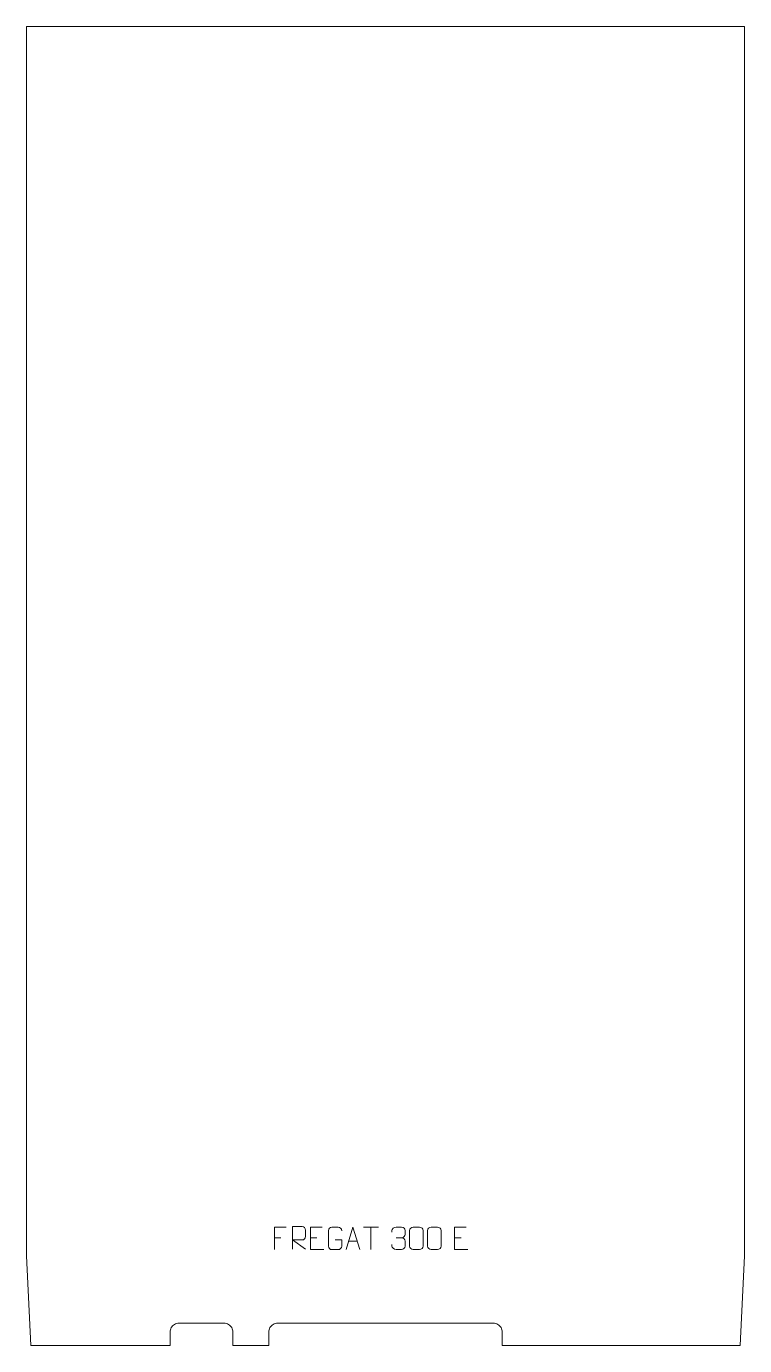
# Model space of a CAD drawing. Header units: millimetres. Extents: x -400 to 400, y -1095 to 375.
import ezdxf

# ---------------------------------------------------------------- set-up
doc = ezdxf.new("R2010")
doc.units = ezdxf.units.MM
doc.header["$MEASUREMENT"] = 0
doc.layers.add('layer 1', color=7, linetype='Continuous')

msp = doc.modelspace()

# ---------------------------------------------------------------- linework, layer by layer
at = {"layer": 'layer 1', "color": 242, "lineweight": 9}
msp.add_open_spline([(-232.5881, -1070.3404), (-232.5881, -1070.3404), (-233.8273, -1070.7603), (-233.8273, -1070.7603), (-233.8273, -1070.7603), (-233.8273, -1070.7603), (-234.9996, -1071.3395), (-234.9996, -1071.3395), (-234.9996, -1071.3395), (-234.9996, -1071.3395), (-236.0879, -1072.0656), (-236.0879, -1072.0656), (-236.0879, -1072.0656), (-236.0879, -1072.0656), (-237.0709, -1072.9287), (-237.0709, -1072.9287), (-237.0709, -1072.9287), (-237.0709, -1072.9287), (-237.933, -1073.9119), (-237.933, -1073.9119), (-237.933, -1073.9119), (-237.933, -1073.9119), (-238.6601, -1074.9987), (-238.6601, -1074.9987), (-238.6601, -1074.9987), (-238.6601, -1074.9987), (-239.2384, -1076.1726), (-239.2384, -1076.1726), (-239.2384, -1076.1726), (-239.2384, -1076.1726), (-239.6595, -1077.4118), (-239.6595, -1077.4118), (-239.6595, -1077.4118), (-239.6595, -1077.4118), (-239.9142, -1078.6935), (-239.9142, -1078.6935), (-239.9142, -1078.6935), (-239.9142, -1078.6935), (-240.0001, -1079.9991), (-240.0001, -1079.9991), (-240.0001, -1079.9991), (-240.0001, -1079.9991), (-240.0001, -1094.9994), (-240.0001, -1094.9994), (-240.0001, -1094.9994), (-240.0001, -1094.9994), (-394.9997, -1094.9994), (-394.9997, -1094.9994), (-394.9997, -1094.9994), (-394.9997, -1094.9994), (-399.9998, -994.9995), (-399.9998, -994.9995), (-399.9998, -994.9995), (-399.9998, -994.9995), (-399.9998, 374.9996), (-399.9998, 374.9996), (-399.9998, 374.9996), (-399.9998, 374.9996), (399.9998, 374.9996), (399.9998, 374.9996), (399.9998, 374.9996), (399.9998, 374.9996), (399.9998, -994.9995), (399.9998, -994.9995), (399.9998, -994.9995), (399.9998, -994.9995), (394.9997, -1094.9994), (394.9997, -1094.9994), (394.9997, -1094.9994), (394.9997, -1094.9994), (130.0005, -1094.9994), (130.0005, -1094.9994), (130.0005, -1094.9994), (130.0005, -1094.9994), (130.0005, -1079.9991), (130.0005, -1079.9991), (130.0005, -1079.9991), (130.0005, -1079.9991), (129.9149, -1078.6935), (129.9149, -1078.6935), (129.9149, -1078.6935), (129.9149, -1078.6935), (129.659, -1077.4118), (129.659, -1077.4118), (129.659, -1077.4118), (129.659, -1077.4118), (129.2391, -1076.1726), (129.2391, -1076.1726), (129.2391, -1076.1726), (129.2391, -1076.1726), (128.6596, -1074.9987), (128.6596, -1074.9987), (128.6596, -1074.9987), (128.6596, -1074.9987), (127.9335, -1073.9119), (127.9335, -1073.9119), (127.9335, -1073.9119), (127.9335, -1073.9119), (127.0714, -1072.9287), (127.0714, -1072.9287), (127.0714, -1072.9287), (127.0714, -1072.9287), (126.0872, -1072.0656), (126.0872, -1072.0656), (126.0872, -1072.0656), (126.0872, -1072.0656), (125.0004, -1071.3395), (125.0004, -1071.3395), (125.0004, -1071.3395), (125.0004, -1071.3395), (123.8265, -1070.7603), (123.8265, -1070.7603), (123.8265, -1070.7603), (123.8265, -1070.7603), (122.5885, -1070.3404), (122.5885, -1070.3404), (122.5885, -1070.3404), (122.5885, -1070.3404), (121.3056, -1070.0842), (121.3056, -1070.0842), (121.3056, -1070.0842), (121.3056, -1070.0842), (120.0003, -1069.9998), (120.0003, -1069.9998), (120.0003, -1069.9998), (120.0003, -1069.9998), (-120.0003, -1069.9998), (-120.0003, -1069.9998), (-120.0003, -1069.9998), (-120.0003, -1069.9998), (-121.3047, -1070.0842), (-121.3047, -1070.0842), (-121.3047, -1070.0842), (-121.3047, -1070.0842), (-122.5876, -1070.3404), (-122.5876, -1070.3404), (-122.5876, -1070.3404), (-122.5876, -1070.3404), (-123.8268, -1070.7603), (-123.8268, -1070.7603), (-123.8268, -1070.7603), (-123.8268, -1070.7603), (-125.0004, -1071.3395), (-125.0004, -1071.3395), (-125.0004, -1071.3395), (-125.0004, -1071.3395), (-126.0875, -1072.0656), (-126.0875, -1072.0656), (-126.0875, -1072.0656), (-126.0875, -1072.0656), (-127.0704, -1072.9287), (-127.0704, -1072.9287), (-127.0704, -1072.9287), (-127.0704, -1072.9287), (-127.9338, -1073.9119), (-127.9338, -1073.9119), (-127.9338, -1073.9119), (-127.9338, -1073.9119), (-128.6599, -1074.9987), (-128.6599, -1074.9987), (-128.6599, -1074.9987), (-128.6599, -1074.9987), (-129.2391, -1076.1726), (-129.2391, -1076.1726), (-129.2391, -1076.1726), (-129.2391, -1076.1726), (-129.659, -1077.4118), (-129.659, -1077.4118), (-129.659, -1077.4118), (-129.659, -1077.4118), (-129.9149, -1078.6935), (-129.9149, -1078.6935), (-129.9149, -1078.6935), (-129.9149, -1078.6935), (-129.9996, -1079.9991), (-129.9996, -1079.9991), (-129.9996, -1079.9991), (-129.9996, -1079.9991), (-129.9996, -1094.9994), (-129.9996, -1094.9994), (-129.9996, -1094.9994), (-129.9996, -1094.9994), (-169.9998, -1094.9994), (-169.9998, -1094.9994), (-169.9998, -1094.9994), (-169.9998, -1094.9994), (-169.9998, -1079.9991), (-169.9998, -1079.9991), (-169.9998, -1079.9991), (-169.9998, -1079.9991), (-170.0854, -1078.6935), (-170.0854, -1078.6935), (-170.0854, -1078.6935), (-170.0854, -1078.6935), (-170.3404, -1077.4118), (-170.3404, -1077.4118), (-170.3404, -1077.4118), (-170.3404, -1077.4118), (-170.7612, -1076.1726), (-170.7612, -1076.1726), (-170.7612, -1076.1726), (-170.7612, -1076.1726), (-171.3395, -1074.9987), (-171.3395, -1074.9987), (-171.3395, -1074.9987), (-171.3395, -1074.9987), (-172.0668, -1073.9119), (-172.0668, -1073.9119), (-172.0668, -1073.9119), (-172.0668, -1073.9119), (-172.9287, -1072.9287), (-172.9287, -1072.9287), (-172.9287, -1072.9287), (-172.9287, -1072.9287), (-173.9119, -1072.0656), (-173.9119, -1072.0656), (-173.9119, -1072.0656), (-173.9119, -1072.0656), (-174.9999, -1071.3395), (-174.9999, -1071.3395), (-174.9999, -1071.3395), (-174.9999, -1071.3395), (-176.1726, -1070.7603), (-176.1726, -1070.7603), (-176.1726, -1070.7603), (-176.1726, -1070.7603), (-177.4118, -1070.3404), (-177.4118, -1070.3404), (-177.4118, -1070.3404), (-177.4118, -1070.3404), (-178.6947, -1070.0842), (-178.6947, -1070.0842), (-178.6947, -1070.0842), (-178.6947, -1070.0842), (-180, -1069.9998), (-180, -1069.9998), (-180, -1069.9998), (-180, -1069.9998), (-229.9996, -1069.9998), (-229.9996, -1069.9998), (-229.9996, -1069.9998), (-229.9996, -1069.9998), (-231.3052, -1070.0842), (-231.3052, -1070.0842), (-231.3052, -1070.0842), (-231.3052, -1070.0842), (-232.5881, -1070.3404), (-232.5881, -1070.3404)], degree=3, knots=[0, 0, 0, 0, 0.015873016, 0.015873016, 0.015873016, 0.015873016, 0.031746032, 0.031746032, 0.031746032, 0.031746032, 0.047619048, 0.047619048, 0.047619048, 0.047619048, 0.063492063, 0.063492063, 0.063492063, 0.063492063, 0.079365079, 0.079365079, 0.079365079, 0.079365079, 0.095238095, 0.095238095, 0.095238095, 0.095238095, 0.111111111, 0.111111111, 0.111111111, 0.111111111, 0.126984127, 0.126984127, 0.126984127, 0.126984127, 0.142857143, 0.142857143, 0.142857143, 0.142857143, 0.158730159, 0.158730159, 0.158730159, 0.158730159, 0.174603175, 0.174603175, 0.174603175, 0.174603175, 0.19047619, 0.19047619, 0.19047619, 0.19047619, 0.206349206, 0.206349206, 0.206349206, 0.206349206, 0.222222222, 0.222222222, 0.222222222, 0.222222222, 0.238095238, 0.238095238, 0.238095238, 0.238095238, 0.253968254, 0.253968254, 0.253968254, 0.253968254, 0.26984127, 0.26984127, 0.26984127, 0.26984127, 0.285714286, 0.285714286, 0.285714286, 0.285714286, 0.301587302, 0.301587302, 0.301587302, 0.301587302, 0.317460317, 0.317460317, 0.317460317, 0.317460317, 0.333333333, 0.333333333, 0.333333333, 0.333333333, 0.349206349, 0.349206349, 0.349206349, 0.349206349, 0.365079365, 0.365079365, 0.365079365, 0.365079365, 0.380952381, 0.380952381, 0.380952381, 0.380952381, 0.396825397, 0.396825397, 0.396825397, 0.396825397, 0.412698413, 0.412698413, 0.412698413, 0.412698413, 0.428571429, 0.428571429, 0.428571429, 0.428571429, 0.444444444, 0.444444444, 0.444444444, 0.444444444, 0.46031746, 0.46031746, 0.46031746, 0.46031746, 0.476190476, 0.476190476, 0.476190476, 0.476190476, 0.492063492, 0.492063492, 0.492063492, 0.492063492, 0.507936508, 0.507936508, 0.507936508, 0.507936508, 0.523809524, 0.523809524, 0.523809524, 0.523809524, 0.53968254, 0.53968254, 0.53968254, 0.53968254, 0.555555556, 0.555555556, 0.555555556, 0.555555556, 0.571428571, 0.571428571, 0.571428571, 0.571428571, 0.587301587, 0.587301587, 0.587301587, 0.587301587, 0.603174603, 0.603174603, 0.603174603, 0.603174603, 0.619047619, 0.619047619, 0.619047619, 0.619047619, 0.634920635, 0.634920635, 0.634920635, 0.634920635, 0.650793651, 0.650793651, 0.650793651, 0.650793651, 0.666666667, 0.666666667, 0.666666667, 0.666666667, 0.682539683, 0.682539683, 0.682539683, 0.682539683, 0.698412698, 0.698412698, 0.698412698, 0.698412698, 0.714285714, 0.714285714, 0.714285714, 0.714285714, 0.73015873, 0.73015873, 0.73015873, 0.73015873, 0.746031746, 0.746031746, 0.746031746, 0.746031746, 0.761904762, 0.761904762, 0.761904762, 0.761904762, 0.777777778, 0.777777778, 0.777777778, 0.777777778, 0.793650794, 0.793650794, 0.793650794, 0.793650794, 0.80952381, 0.80952381, 0.80952381, 0.80952381, 0.825396825, 0.825396825, 0.825396825, 0.825396825, 0.841269841, 0.841269841, 0.841269841, 0.841269841, 0.857142857, 0.857142857, 0.857142857, 0.857142857, 0.873015873, 0.873015873, 0.873015873, 0.873015873, 0.888888889, 0.888888889, 0.888888889, 0.888888889, 0.904761905, 0.904761905, 0.904761905, 0.904761905, 0.920634921, 0.920634921, 0.920634921, 0.920634921, 0.936507937, 0.936507937, 0.936507937, 0.936507937, 0.952380952, 0.952380952, 0.952380952, 0.952380952, 0.968253968, 0.968253968, 0.968253968, 0.968253968, 1, 1, 1, 1], dxfattribs=at)
at = {"layer": 'layer 1', "color": 250, "lineweight": 9}
for points, knots in [([(-110.7254, -963.0408), (-110.7254, -963.0408), (-123.5994, -963.0408), (-123.5994, -963.0408), (-123.5994, -963.0408), (-123.5994, -963.0408), (-123.5994, -987.9944), (-123.5994, -987.9944)], [0, 0, 0, 0, 0.333333333, 0.333333333, 0.333333333, 0.333333333, 1, 1, 1, 1]), ([(-103.7633, -987.3972), (-103.7633, -987.3972), (-103.7633, -962.4437), (-103.7633, -962.4437), (-103.7633, -962.4437), (-100.1685, -962.4437), (-96.573, -962.4437), (-92.9778, -962.4437), (-92.9778, -962.4437), (-90.6525, -962.4814), (-89.0952, -963.9714), (-89.0993, -966.3378), (-89.0993, -966.3378), (-89.0997, -968.3733), (-89.0997, -971.4327), (-89.0993, -973.4687), (-89.0993, -973.4687), (-89.1058, -975.3442), (-90.9181, -977.286), (-92.9276, -977.3051), (-92.9276, -977.3051), (-92.9276, -977.3051), (-103.7633, -977.3051), (-103.7633, -977.3051), (-103.7633, -977.3051), (-103.7633, -977.3051), (-89.1086, -987.3972), (-89.1086, -987.3972)], [0, 0, 0, 0, 0.125, 0.125, 0.125, 0.125, 0.25, 0.25, 0.25, 0.25, 0.375, 0.375, 0.375, 0.375, 0.5, 0.5, 0.5, 0.5, 0.625, 0.625, 0.625, 0.625, 0.75, 0.75, 0.75, 0.75, 1, 1, 1, 1]), ([(-70.7254, -963.0408), (-70.7254, -963.0408), (-83.5993, -963.0408), (-83.5993, -963.0408), (-83.5993, -963.0408), (-83.5993, -963.0408), (-83.5993, -987.9944), (-83.5993, -987.9944), (-83.5993, -987.9944), (-83.5993, -987.9944), (-68.7335, -987.9944), (-68.7335, -987.9944)], [0, 0, 0, 0, 0.25, 0.25, 0.25, 0.25, 0.5, 0.5, 0.5, 0.5, 1, 1, 1, 1]), ([(-55.9115, -977.0086), (-55.9115, -977.0086), (-48.7434, -977.0086), (-48.7434, -977.0086), (-48.7434, -977.0086), (-48.7434, -977.0086), (-48.7434, -984.1767), (-48.7434, -984.1767), (-48.7434, -984.1767), (-48.8831, -986.5001), (-50.5603, -987.9797), (-52.7081, -987.9905), (-52.7081, -987.9905), (-55.0399, -987.9901), (-57.3719, -987.9901), (-59.7034, -987.9905), (-59.7034, -987.9905), (-61.6283, -988.0959), (-63.6005, -986.2114), (-63.5893, -984.1941), (-63.5893, -984.1941), (-63.5889, -978.424), (-63.5889, -972.6543), (-63.5893, -966.885), (-63.5893, -966.885), (-63.5851, -964.7469), (-61.8383, -963.0277), (-59.686, -963.0411), (-59.686, -963.0411), (-57.3603, -963.0411), (-55.0342, -963.0411), (-52.7081, -963.0411), (-52.7081, -963.0411), (-50.7614, -963.0057), (-48.77, -964.4972), (-48.7434, -966.9349)], [0, 0, 0, 0, 0.1, 0.1, 0.1, 0.1, 0.2, 0.2, 0.2, 0.2, 0.3, 0.3, 0.3, 0.3, 0.4, 0.4, 0.4, 0.4, 0.5, 0.5, 0.5, 0.5, 0.6, 0.6, 0.6, 0.6, 0.7, 0.7, 0.7, 0.7, 0.8, 0.8, 0.8, 0.8, 1, 1, 1, 1]), ([(-43.6368, -987.9943), (-43.6368, -987.9943), (-36.2658, -963.0408), (-36.2658, -963.0408), (-36.2658, -963.0408), (-36.2658, -963.0408), (-28.6959, -987.9943), (-28.6959, -987.9943)], [0, 0, 0, 0, 0.333333333, 0.333333333, 0.333333333, 0.333333333, 1, 1, 1, 1]), ([(7.0838, -968.6683), (7.0838, -968.6683), (7.0838, -966.8111), (7.0838, -966.8111), (7.0838, -966.8111), (7.0695, -965.0692), (9.734, -962.9511), (11.7931, -962.9738), (11.7931, -962.9738), (13.8572, -962.9738), (15.9212, -962.9738), (17.9849, -962.9738), (17.9849, -962.9738), (20.1794, -962.965), (21.7777, -964.8118), (21.8221, -966.7239), (21.8221, -966.7239), (21.8217, -968.159), (21.8217, -969.5941), (21.8221, -971.0296), (21.8221, -971.0296), (21.7735, -972.6831), (20.1709, -974.9131), (17.9726, -974.9031), (17.9726, -974.9031), (20.1763, -974.9143), (21.7843, -976.7175), (21.8383, -978.777), (21.8383, -978.777), (21.8379, -980.5617), (21.8379, -982.3464), (21.8383, -984.1315), (21.8383, -984.1315), (21.8484, -986.1929), (19.7935, -987.956), (17.9726, -987.9479), (17.9726, -987.9479), (15.9073, -987.9476), (13.8421, -987.9476), (11.7765, -987.9479), (11.7765, -987.9479), (9.6079, -987.9364), (7.0769, -985.5362), (7.0583, -984.0744), (7.0583, -984.0744), (7.0583, -984.0744), (7.0583, -982.1658), (7.0583, -982.1658)], [0, 0, 0, 0, 0.076923077, 0.076923077, 0.076923077, 0.076923077, 0.153846154, 0.153846154, 0.153846154, 0.153846154, 0.230769231, 0.230769231, 0.230769231, 0.230769231, 0.307692308, 0.307692308, 0.307692308, 0.307692308, 0.384615385, 0.384615385, 0.384615385, 0.384615385, 0.461538462, 0.461538462, 0.461538462, 0.461538462, 0.538461538, 0.538461538, 0.538461538, 0.538461538, 0.615384615, 0.615384615, 0.615384615, 0.615384615, 0.692307692, 0.692307692, 0.692307692, 0.692307692, 0.769230769, 0.769230769, 0.769230769, 0.769230769, 0.846153846, 0.846153846, 0.846153846, 0.846153846, 1, 1, 1, 1]), ([(30.8677, -962.9615), (33.2338, -962.9615), (35.6003, -962.9615), (37.9668, -962.9615), (37.9668, -962.9615), (39.9473, -962.9259), (41.9733, -964.4202), (42.0004, -966.8623), (42.0004, -966.8623), (42, -972.6197), (42, -978.3775), (42.0004, -984.1357), (42.0004, -984.1357), (41.8583, -986.4633), (40.1519, -987.9456), (37.9668, -987.9564), (37.9668, -987.9564), (35.5944, -987.956), (33.222, -987.956), (30.85, -987.9564), (30.85, -987.9564), (28.8915, -988.062), (26.8851, -986.1741), (26.8965, -984.1531), (26.8965, -984.1531), (26.8969, -978.3725), (26.8969, -972.5922), (26.8965, -966.8124), (26.8965, -966.8124), (26.9008, -964.6704), (28.6779, -962.9479), (30.8677, -962.9615)], [0, 0, 0, 0, 0.111111111, 0.111111111, 0.111111111, 0.111111111, 0.222222222, 0.222222222, 0.222222222, 0.222222222, 0.333333333, 0.333333333, 0.333333333, 0.333333333, 0.444444444, 0.444444444, 0.444444444, 0.444444444, 0.555555556, 0.555555556, 0.555555556, 0.555555556, 0.666666667, 0.666666667, 0.666666667, 0.666666667, 0.777777778, 0.777777778, 0.777777778, 0.777777778, 1, 1, 1, 1]), ([(50.8677, -962.9615), (53.2338, -962.9615), (55.6003, -962.9615), (57.9668, -962.9615), (57.9668, -962.9615), (59.9473, -962.9259), (61.9733, -964.4202), (62.0004, -966.8623), (62.0004, -966.8623), (62, -972.6197), (62, -978.3775), (62.0004, -984.1357), (62.0004, -984.1357), (61.8583, -986.4633), (60.1519, -987.9456), (57.9668, -987.9564), (57.9668, -987.9564), (55.5944, -987.956), (53.222, -987.956), (50.85, -987.9564), (50.85, -987.9564), (48.8915, -988.062), (46.8851, -986.1741), (46.8965, -984.1531), (46.8965, -984.1531), (46.8969, -978.3725), (46.8969, -972.5922), (46.8965, -966.8124), (46.8965, -966.8124), (46.9008, -964.6704), (48.6779, -962.9479), (50.8677, -962.9615)], [0, 0, 0, 0, 0.111111111, 0.111111111, 0.111111111, 0.111111111, 0.222222222, 0.222222222, 0.222222222, 0.222222222, 0.333333333, 0.333333333, 0.333333333, 0.333333333, 0.444444444, 0.444444444, 0.444444444, 0.444444444, 0.555555556, 0.555555556, 0.555555556, 0.555555556, 0.666666667, 0.666666667, 0.666666667, 0.666666667, 0.777777778, 0.777777778, 0.777777778, 0.777777778, 1, 1, 1, 1]), ([(89.8894, -962.984), (89.8894, -962.984), (77.0155, -962.984), (77.0155, -962.984), (77.0155, -962.984), (77.0155, -962.984), (77.0155, -987.9376), (77.0155, -987.9376), (77.0155, -987.9376), (77.0155, -987.9376), (91.8813, -987.9376), (91.8813, -987.9376)], [0, 0, 0, 0, 0.25, 0.25, 0.25, 0.25, 0.5, 0.5, 0.5, 0.5, 1, 1, 1, 1])]:
    msp.add_open_spline(points, degree=3, knots=knots, dxfattribs=at)
for points in [[(-24.6599, -963.0643), (-24.6599, -963.0643), (-7.6727, -963.0643), (-7.6727, -963.0643)], [(-16.1661, -987.9943), (-16.1661, -987.9943), (-16.1661, -963.0408), (-16.1661, -963.0408)], [(-123.5994, -974.9205), (-123.5994, -974.9205), (-116.4313, -974.9205), (-116.4313, -974.9205)], [(-83.5993, -974.9205), (-83.5993, -974.9205), (-76.4312, -974.9205), (-76.4312, -974.9205)], [(-40.9142, -978.7449), (-40.9142, -978.7449), (-31.4185, -978.7449), (-31.4185, -978.7449)], [(11.7935, -974.9135), (11.7935, -974.9135), (17.9899, -974.9135), (17.9899, -974.9135)], [(77.0155, -974.8637), (77.0155, -974.8637), (84.1836, -974.8637), (84.1836, -974.8637)]]:
    msp.add_open_spline(points, degree=3, dxfattribs=at)

doc.saveas('drawing.dxf')
